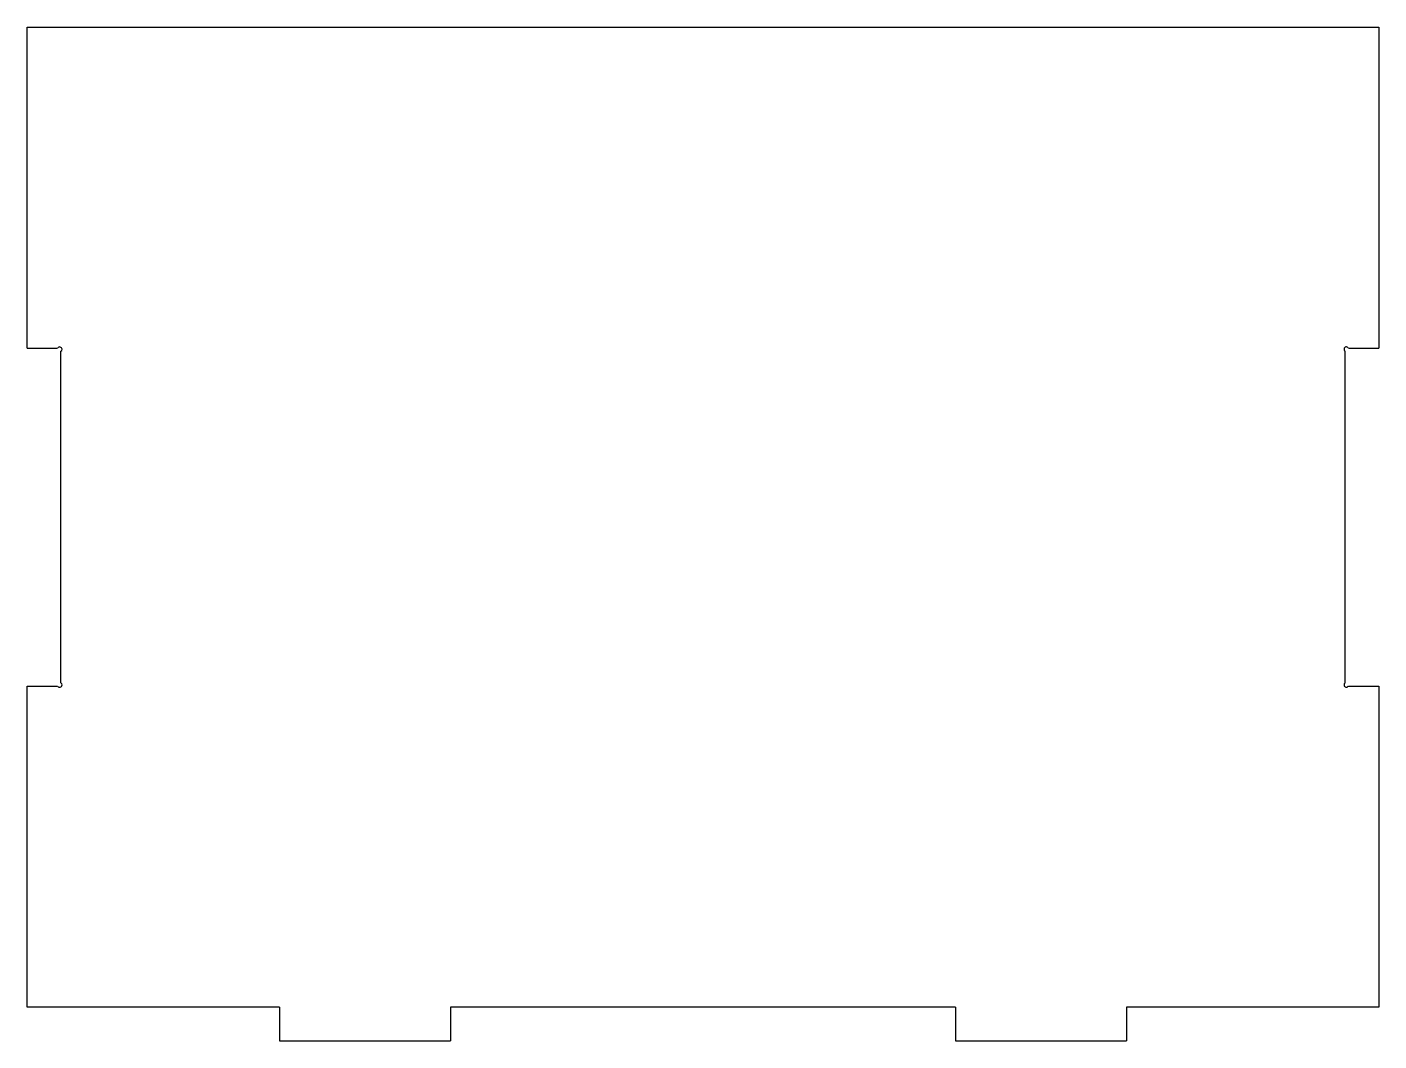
# Model space of a CAD drawing. Header units: millimetres. Extents: x 0 to 200, y 0 to 150.
import ezdxf

# ---------------------------------------------------------------- set-up
doc = ezdxf.new("R2010")
doc.units = ezdxf.units.MM
doc.layers.add('Shape2DView', color=7, linetype='CONTINUOUS')

msp = doc.modelspace()

# ---------------------------------------------------------------- linework, layer by layer
at = {"layer": 'Shape2DView'}
for p, q in [((0, 150), (200, 150)), ((0, 102.5), (0, 150)), ((200, 150), (200, 102.5)), ((0, 102.5), (4.53, 102.5)), ((5, 52.97), (5, 102.03)), ((195, 52.97), (195, 102.03)), ((195.47, 102.5), (200, 102.5)), ((0, 5), (0, 52.5)), ((0, 52.5), (4.53, 52.5)), ((195.47, 52.5), (200, 52.5)), ((200, 52.5), (200, 5)), ((37.35, 5), (0, 5)), ((37.35, 5), (37.35, 0)), ((137.35, 5), (62.65, 5)), ((62.65, 5), (62.65, 0)), ((137.35, 5), (137.35, 0)), ((200, 5), (162.65, 5)), ((162.65, 5), (162.65, 0)), ((37.35, 0), (62.65, 0)), ((137.35, 0), (162.65, 0))]:
    msp.add_line(p, q, dxfattribs=at)
for centre, start, end in [((4.83, 102.33), 0, 150), ((4.83, 102.33), -60, 0), ((195.17, 102.33), 30, -120), ((4.83, 52.67), -150, 0), ((4.83, 52.67), 0, 60), ((195.17, 52.67), 120, -30)]:
    msp.add_arc(centre, 0.343, start, end, dxfattribs=at)

doc.saveas('drawing.dxf')
